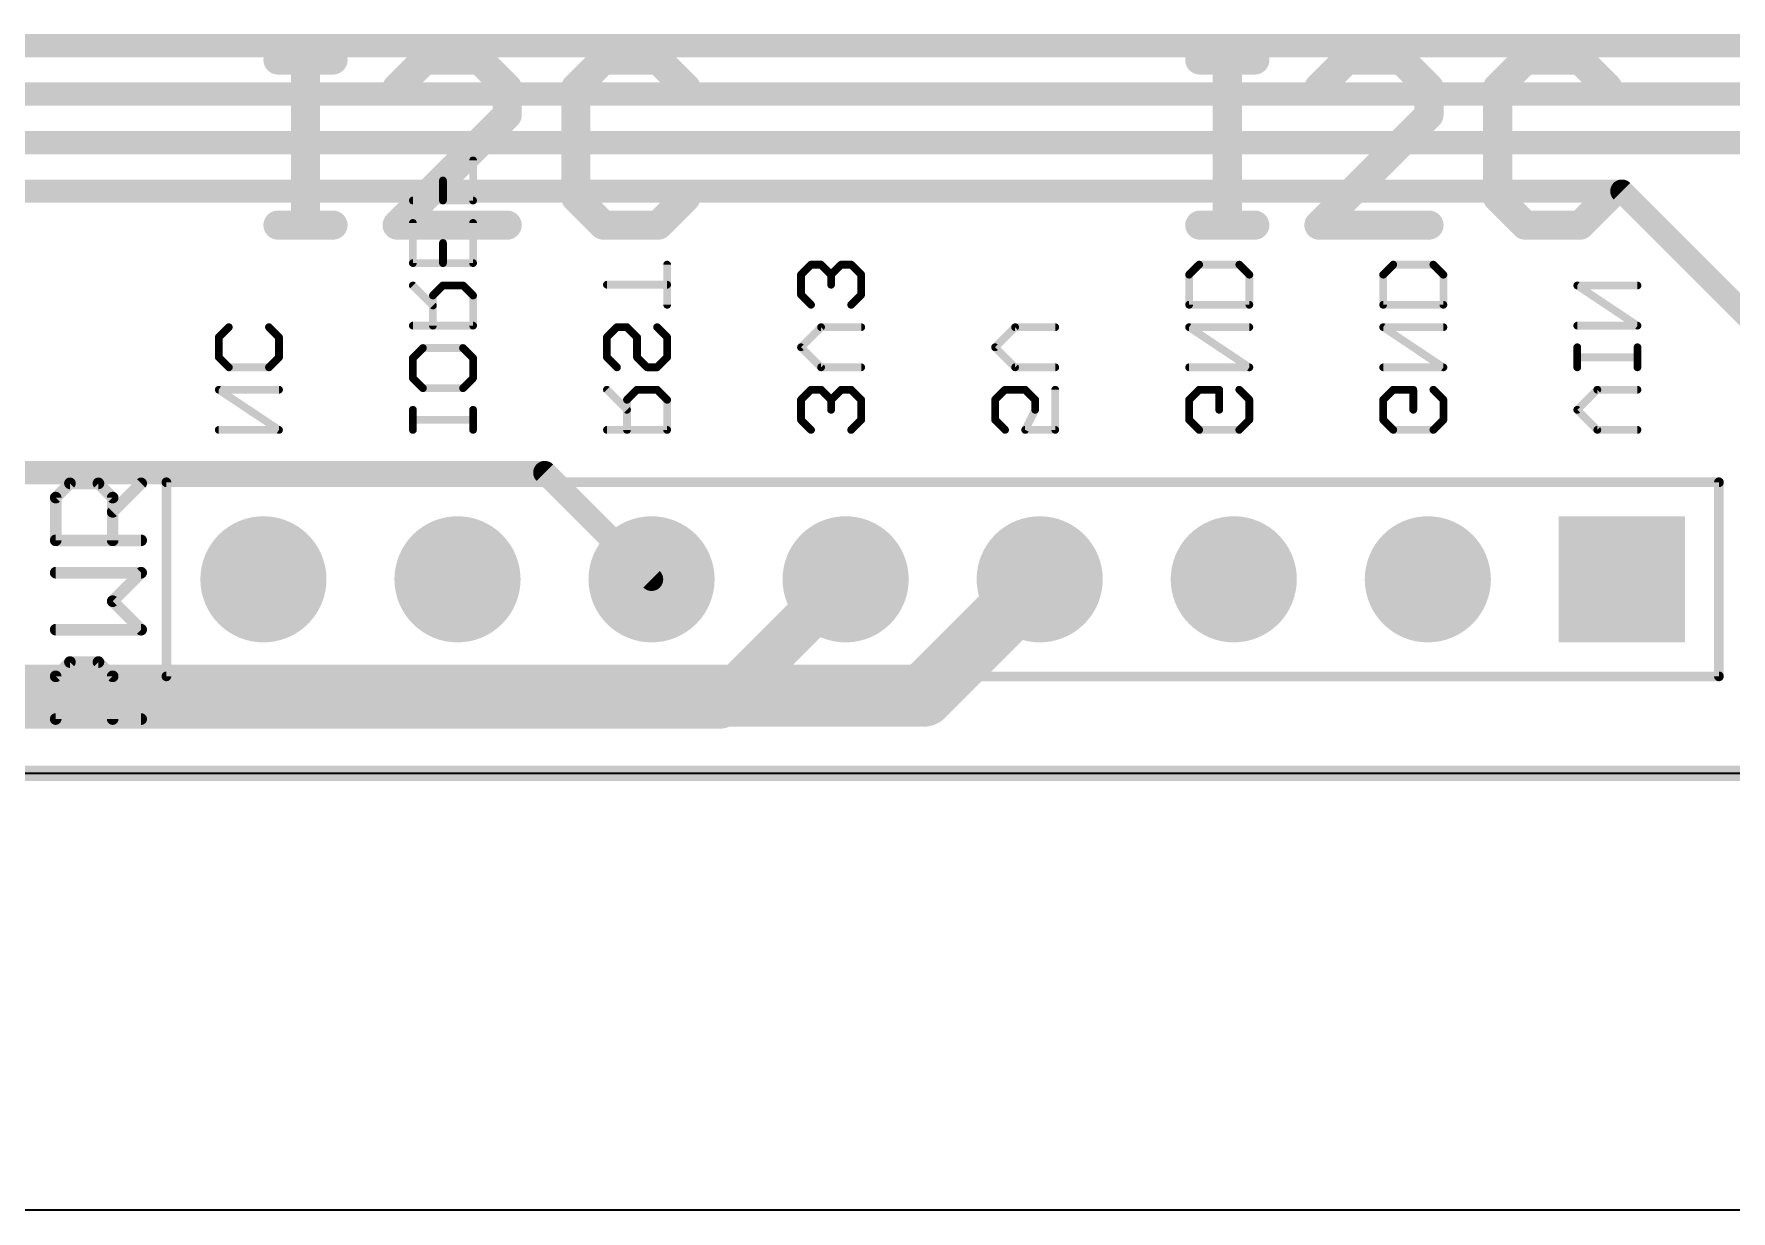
# Model space of a CAD drawing. Extents: x -0.23 to 5.5, y -0.23 to 4.66.
# Drawn here: x 0.982 to 1.856, y -0.226 to 0.381 of the extents above; entities that cross this region are included whole.
import ezdxf

# ---------------------------------------------------------------- set-up
doc = ezdxf.new("R2010")
doc.units = 0
for name, color, linetype in [('1', 14, 'CONTINUOUS'), ('16', 174, 'CONTINUOUS'), ('17', 94, 'CONTINUOUS'), ('20', 214, 'CONTINUOUS'), ('21', 251, 'CONTINUOUS'), ('22', 134, 'CONTINUOUS'), ('25', 251, 'CONTINUOUS'), ('50', 251, 'CONTINUOUS')]:
    doc.layers.add(name, color=color, linetype=linetype)

# ---------------------------------------------------------------- blocks, each defined once
blk = doc.blocks.new('SQUAREP')
blk.add_solid([(-0.5, -0.5), (0.5, -0.5), (-0.5, 0.5), (0.5, 0.5)])
blk = doc.blocks.new('ROUNDP')
at = {"const_width": 0.5}
blk.add_lwpolyline([(0, -0.25, 1), (0, 0.25, 1), (0, -0.25)], format="xyb", dxfattribs=at)

msp = doc.modelspace()

# ---------------------------------------------------------------- linework, layer by layer
at = {"layer": '1'}
for points, const_width in [([(1.440039, 0.040039), (1.5, 0.1)], 0.032), ([(1.440039, 0.040039), (0.414629, 0.040039)], 0.032), ([(2.7, 0), (0, 0)], 0.008)]:
    msp.add_lwpolyline(points, dxfattribs=dict(at, const_width=const_width))
at = {"layer": '1', "const_width": 0.016}
for points in [[(1.505657, 0.094343, 1), (1.494343, 0.105657)], [(1.434383, 0.045696, 1), (1.445696, 0.034383)], [(1.440039, 0.032039, 1), (1.440039, 0.048039)]]:
    msp.add_lwpolyline(points, format="xyb", dxfattribs=at)
at = {"layer": '16'}
for points, const_width in [([(0.665, 0.375), (2.025, 0.375)], 0.012), ([(0.655, 0.35), (1.95, 0.35)], 0.012), ([(0.645, 0.325), (1.875, 0.325)], 0.012), ([(0.635, 0.3), (1.8, 0.3)], 0.012), ([(1.8, 0.3), (2, 0.1)], 0.012), ([(0.78, 0.155), (1.245, 0.155)], 0.012), ([(1.245, 0.155), (1.3, 0.1)], 0.012), ([(1.335, 0.035), (1.4, 0.1)], 0.024), ([(0.2, 0.035), (1.335, 0.035)], 0.024), ([(2.7, 0), (0, 0)], 0.008)]:
    msp.add_lwpolyline(points, dxfattribs=dict(at, const_width=const_width))
for points, const_width in [([(1.802121, 0.302121, 1), (1.797879, 0.297879)], 0.006), ([(1.8, 0.297, 1), (1.8, 0.303)], 0.006), ([(1.247121, 0.157121, 1), (1.242879, 0.152879)], 0.006), ([(1.245, 0.152, 1), (1.245, 0.158)], 0.006), ([(1.297879, 0.097879, 1), (1.302121, 0.102121)], 0.006), ([(1.404243, 0.095757, 1), (1.395757, 0.104243)], 0.012), ([(1.330757, 0.039243, 1), (1.339243, 0.030757)], 0.012), ([(1.335, 0.029, 1), (1.335, 0.041)], 0.012)]:
    msp.add_lwpolyline(points, format="xyb", dxfattribs=dict(at, const_width=const_width))
at = {"layer": '20', "const_width": 0.001}
msp.add_lwpolyline([(0.05, 0), (2.55, 0)], dxfattribs=at)
at = {"layer": '21'}
for points, const_width in [([(1.1075, 0.367573), (1.135858, 0.367573)], 0.015), ([(1.121679, 0.2825), (1.121679, 0.367573)], 0.015), ([(1.183064, 0.367573), (1.168886, 0.353394)], 0.015), ([(1.211422, 0.367573), (1.183064, 0.367573)], 0.015), ([(1.225601, 0.353394), (1.211422, 0.367573)], 0.015), ([(1.275143, 0.367573), (1.260964, 0.353394)], 0.015), ([(1.303501, 0.367573), (1.275143, 0.367573)], 0.015), ([(1.317679, 0.353394), (1.303501, 0.367573)], 0.015), ([(1.5825, 0.367573), (1.610858, 0.367573)], 0.015), ([(1.596679, 0.2825), (1.596679, 0.367573)], 0.015), ([(1.658064, 0.367573), (1.643886, 0.353394)], 0.015), ([(1.686422, 0.367573), (1.658064, 0.367573)], 0.015), ([(1.700601, 0.353394), (1.686422, 0.367573)], 0.015), ([(1.750143, 0.367573), (1.735964, 0.353394)], 0.015), ([(1.778501, 0.367573), (1.750143, 0.367573)], 0.015), ([(1.792679, 0.353394), (1.778501, 0.367573)], 0.015), ([(1.225601, 0.339215), (1.225601, 0.353394)], 0.015), ([(1.260964, 0.353394), (1.260964, 0.296679)], 0.015), ([(1.700601, 0.339215), (1.700601, 0.353394)], 0.015), ([(1.735964, 0.353394), (1.735964, 0.296679)], 0.015), ([(1.168886, 0.2825), (1.225601, 0.339215)], 0.015), ([(1.643886, 0.2825), (1.700601, 0.339215)], 0.015), ([(1.260964, 0.296679), (1.275143, 0.2825)], 0.015), ([(1.303501, 0.2825), (1.317679, 0.296679)], 0.015), ([(1.735964, 0.296679), (1.750143, 0.2825)], 0.015), ([(1.778501, 0.2825), (1.792679, 0.296679)], 0.015), ([(1.1075, 0.2825), (1.135858, 0.2825)], 0.015), ([(1.225601, 0.2825), (1.168886, 0.2825)], 0.015), ([(1.275143, 0.2825), (1.303501, 0.2825)], 0.015), ([(1.5825, 0.2825), (1.610858, 0.2825)], 0.015), ([(1.700601, 0.2825), (1.643886, 0.2825)], 0.015), ([(1.750143, 0.2825), (1.778501, 0.2825)], 0.015), ([(1.05, 0.15), (1.85, 0.15)], 0.005), ([(1.05, 0.05), (1.05, 0.15)], 0.005), ([(1.85, 0.15), (1.85, 0.05)], 0.005), ([(1.85, 0.05), (1.05, 0.05)], 0.005), ([(2.6, 0), (0, 0)], 0.005)]:
    msp.add_lwpolyline(points, dxfattribs=dict(at, const_width=const_width))
for points, const_width in [([(1.1075, 0.371323, 1), (1.1075, 0.363823)], 0.0075), ([(1.125429, 0.367573, 1), (1.117929, 0.367573)], 0.0075), ([(1.135858, 0.363823, 1), (1.135858, 0.371323)], 0.0075), ([(1.183064, 0.371323, 1), (1.183064, 0.363823)], 0.0075), ([(1.185716, 0.364921, 1), (1.180413, 0.370224)], 0.0075), ([(1.214074, 0.370224, 1), (1.20877, 0.364921)], 0.0075), ([(1.211422, 0.363823, 1), (1.211422, 0.371323)], 0.0075), ([(1.275143, 0.371323, 1), (1.275143, 0.363823)], 0.0075), ([(1.277795, 0.364921, 1), (1.272491, 0.370224)], 0.0075), ([(1.306152, 0.370224, 1), (1.300849, 0.364921)], 0.0075), ([(1.303501, 0.363823, 1), (1.303501, 0.371323)], 0.0075), ([(1.5825, 0.371323, 1), (1.5825, 0.363823)], 0.0075), ([(1.600429, 0.367573, 1), (1.592929, 0.367573)], 0.0075), ([(1.610858, 0.363823, 1), (1.610858, 0.371323)], 0.0075), ([(1.658064, 0.371323, 1), (1.658064, 0.363823)], 0.0075), ([(1.660716, 0.364921, 1), (1.655413, 0.370224)], 0.0075), ([(1.689074, 0.370224, 1), (1.68377, 0.364921)], 0.0075), ([(1.686422, 0.363823, 1), (1.686422, 0.371323)], 0.0075), ([(1.750143, 0.371323, 1), (1.750143, 0.363823)], 0.0075), ([(1.752795, 0.364921, 1), (1.747491, 0.370224)], 0.0075), ([(1.781152, 0.370224, 1), (1.775849, 0.364921)], 0.0075), ([(1.778501, 0.363823, 1), (1.778501, 0.371323)], 0.0075), ([(1.166234, 0.356045, 1), (1.171537, 0.350742)], 0.0075), ([(1.229351, 0.353394, 1), (1.221851, 0.353394)], 0.0075), ([(1.222949, 0.350742, 1), (1.228252, 0.356045)], 0.0075), ([(1.264714, 0.353394, 1), (1.257214, 0.353394)], 0.0075), ([(1.258313, 0.356045, 1), (1.263616, 0.350742)], 0.0075), ([(1.315028, 0.350742, 1), (1.320331, 0.356045)], 0.0075), ([(1.641234, 0.356045, 1), (1.646537, 0.350742)], 0.0075), ([(1.704351, 0.353394, 1), (1.696851, 0.353394)], 0.0075), ([(1.697949, 0.350742, 1), (1.703252, 0.356045)], 0.0075), ([(1.739714, 0.353394, 1), (1.732214, 0.353394)], 0.0075), ([(1.733313, 0.356045, 1), (1.738616, 0.350742)], 0.0075), ([(1.790028, 0.350742, 1), (1.795331, 0.356045)], 0.0075), ([(1.221851, 0.339215, 1), (1.229351, 0.339215)], 0.0075), ([(1.228252, 0.336563, 1), (1.222949, 0.341867)], 0.0075), ([(1.696851, 0.339215, 1), (1.704351, 0.339215)], 0.0075), ([(1.703252, 0.336563, 1), (1.697949, 0.341867)], 0.0075), ([(1.257214, 0.296679, 1), (1.264714, 0.296679)], 0.0075), ([(1.263616, 0.29933, 1), (1.258313, 0.294027)], 0.0075), ([(1.320331, 0.294027, 1), (1.315028, 0.29933)], 0.0075), ([(1.732214, 0.296679, 1), (1.739714, 0.296679)], 0.0075), ([(1.738616, 0.29933, 1), (1.733313, 0.294027)], 0.0075), ([(1.795331, 0.294027, 1), (1.790028, 0.29933)], 0.0075), ([(1.1075, 0.28625, 1), (1.1075, 0.27875)], 0.0075), ([(1.135858, 0.27875, 1), (1.135858, 0.28625)], 0.0075), ([(1.166234, 0.285152, 1), (1.171537, 0.279848)], 0.0075), ([(1.168886, 0.28625, 1), (1.168886, 0.27875)], 0.0075), ([(1.225601, 0.27875, 1), (1.225601, 0.28625)], 0.0075), ([(1.275143, 0.28625, 1), (1.275143, 0.27875)], 0.0075), ([(1.272491, 0.279848, 1), (1.277795, 0.285152)], 0.0075), ([(1.300849, 0.285152, 1), (1.306152, 0.279848)], 0.0075), ([(1.303501, 0.27875, 1), (1.303501, 0.28625)], 0.0075), ([(1.5825, 0.28625, 1), (1.5825, 0.27875)], 0.0075), ([(1.610858, 0.27875, 1), (1.610858, 0.28625)], 0.0075), ([(1.641234, 0.285152, 1), (1.646537, 0.279848)], 0.0075), ([(1.643886, 0.28625, 1), (1.643886, 0.27875)], 0.0075), ([(1.700601, 0.27875, 1), (1.700601, 0.28625)], 0.0075), ([(1.750143, 0.28625, 1), (1.750143, 0.27875)], 0.0075), ([(1.747491, 0.279848, 1), (1.752795, 0.285152)], 0.0075), ([(1.775849, 0.285152, 1), (1.781152, 0.279848)], 0.0075), ([(1.778501, 0.27875, 1), (1.778501, 0.28625)], 0.0075), ([(1.117929, 0.2825, 1), (1.125429, 0.2825)], 0.0075), ([(1.592929, 0.2825, 1), (1.600429, 0.2825)], 0.0075), ([(1.05, 0.15125, 1), (1.05, 0.14875)], 0.0025), ([(1.05125, 0.15, 1), (1.04875, 0.15)], 0.0025), ([(1.85125, 0.15, 1), (1.84875, 0.15)], 0.0025), ([(1.85, 0.14875, 1), (1.85, 0.15125)], 0.0025), ([(1.05, 0.05125, 1), (1.05, 0.04875)], 0.0025), ([(1.85, 0.04875, 1), (1.85, 0.05125)], 0.0025), ([(1.04875, 0.05, 1), (1.05125, 0.05)], 0.0025), ([(1.84875, 0.05, 1), (1.85125, 0.05)], 0.0025)]:
    msp.add_lwpolyline(points, format="xyb", dxfattribs=dict(at, const_width=const_width))
at = {"layer": '22', "const_width": 0.004}
for points in [[(1.208026, 0.295167), (1.208026, 0.315852)], [(1.192513, 0.295167), (1.192513, 0.30551)], [(1.177, 0.295167), (1.208026, 0.295167)], [(1.177, 0.26294), (1.177, 0.283624)], [(1.208026, 0.283624), (1.208026, 0.26294)], [(1.192513, 0.26294), (1.192513, 0.273282)], [(1.208026, 0.26294), (1.177, 0.26294)], [(1.308026, 0.241455), (1.308026, 0.262139)], [(1.382171, 0.262139), (1.377, 0.256968)], [(1.387342, 0.262139), (1.382171, 0.262139)], [(1.392513, 0.256968), (1.387342, 0.262139)], [(1.397684, 0.262139), (1.392513, 0.256968)], [(1.402855, 0.262139), (1.397684, 0.262139)], [(1.408026, 0.256968), (1.402855, 0.262139)], [(1.577, 0.256968), (1.582171, 0.262139)], [(1.582171, 0.262139), (1.602855, 0.262139)], [(1.602855, 0.262139), (1.608026, 0.256968)], [(1.677, 0.256968), (1.682171, 0.262139)], [(1.682171, 0.262139), (1.702855, 0.262139)], [(1.702855, 0.262139), (1.708026, 0.256968)], [(1.277, 0.251797), (1.308026, 0.251797)], [(1.377, 0.256968), (1.377, 0.246626)], [(1.392513, 0.256968), (1.392513, 0.251797)], [(1.408026, 0.246626), (1.408026, 0.256968)], [(1.577, 0.241455), (1.577, 0.256968)], [(1.608026, 0.256968), (1.608026, 0.241455)], [(1.677, 0.241455), (1.677, 0.256968)], [(1.708026, 0.256968), (1.708026, 0.241455)], [(1.187342, 0.241055), (1.177, 0.251397)], [(1.192513, 0.251397), (1.187342, 0.246226)], [(1.187342, 0.246226), (1.187342, 0.230712)], [(1.202855, 0.251397), (1.192513, 0.251397)], [(1.208026, 0.246226), (1.202855, 0.251397)], [(1.208026, 0.230712), (1.208026, 0.246226)], [(1.377, 0.246626), (1.382171, 0.241455)], [(1.402855, 0.241455), (1.408026, 0.246626)], [(1.808026, 0.230712), (1.777, 0.251397)], [(1.777, 0.251397), (1.808026, 0.251397)], [(1.608026, 0.241455), (1.577, 0.241455)], [(1.708026, 0.241455), (1.677, 0.241455)], [(1.077, 0.224741), (1.082171, 0.229912)], [(1.102855, 0.229912), (1.108026, 0.224741)], [(1.177, 0.230712), (1.208026, 0.230712)], [(1.282171, 0.229912), (1.277, 0.224741)], [(1.287342, 0.229912), (1.282171, 0.229912)], [(1.292513, 0.224741), (1.287342, 0.229912)], [(1.302855, 0.229912), (1.308026, 0.224741)], [(1.377, 0.21957), (1.387342, 0.229912)], [(1.387342, 0.229912), (1.408026, 0.229912)], [(1.477, 0.21957), (1.487342, 0.229912)], [(1.487342, 0.229912), (1.508026, 0.229912)], [(1.608026, 0.209227), (1.577, 0.229912)], [(1.577, 0.229912), (1.608026, 0.229912)], [(1.708026, 0.209227), (1.677, 0.229912)], [(1.677, 0.229912), (1.708026, 0.229912)], [(1.777, 0.230712), (1.808026, 0.230712)], [(1.077, 0.214398), (1.077, 0.224741)], [(1.108026, 0.224741), (1.108026, 0.214398)], [(1.177, 0.213998), (1.182171, 0.219169)], [(1.182171, 0.219169), (1.202855, 0.219169)], [(1.202855, 0.219169), (1.208026, 0.213998)], [(1.277, 0.224741), (1.277, 0.214398)], [(1.292513, 0.214398), (1.292513, 0.224741)], [(1.308026, 0.224741), (1.308026, 0.214398)], [(1.387342, 0.209227), (1.377, 0.21957)], [(1.487342, 0.209227), (1.477, 0.21957)], [(1.777, 0.209227), (1.777, 0.21957)], [(1.808026, 0.209227), (1.808026, 0.21957)], [(1.082171, 0.209227), (1.077, 0.214398)], [(1.102855, 0.209227), (1.082171, 0.209227)], [(1.108026, 0.214398), (1.102855, 0.209227)], [(1.177, 0.203656), (1.177, 0.213998)], [(1.208026, 0.213998), (1.208026, 0.203656)], [(1.277, 0.214398), (1.282171, 0.209227)], [(1.297684, 0.209227), (1.292513, 0.214398)], [(1.302855, 0.209227), (1.297684, 0.209227)], [(1.308026, 0.214398), (1.302855, 0.209227)], [(1.408026, 0.209227), (1.387342, 0.209227)], [(1.508026, 0.209227), (1.487342, 0.209227)], [(1.577, 0.209227), (1.608026, 0.209227)], [(1.677, 0.209227), (1.708026, 0.209227)], [(1.777, 0.214398), (1.808026, 0.214398)], [(1.182171, 0.198485), (1.177, 0.203656)], [(1.208026, 0.203656), (1.202855, 0.198485)], [(1.108026, 0.177), (1.077, 0.197684)], [(1.077, 0.197684), (1.108026, 0.197684)], [(1.202855, 0.198485), (1.182171, 0.198485)], [(1.287342, 0.187342), (1.277, 0.197684)], [(1.292513, 0.197684), (1.287342, 0.192513)], [(1.287342, 0.192513), (1.287342, 0.177)], [(1.302855, 0.197684), (1.292513, 0.197684)], [(1.308026, 0.192513), (1.302855, 0.197684)], [(1.308026, 0.177), (1.308026, 0.192513)], [(1.382171, 0.197684), (1.377, 0.192513)], [(1.377, 0.192513), (1.377, 0.182171)], [(1.387342, 0.197684), (1.382171, 0.197684)], [(1.392513, 0.192513), (1.387342, 0.197684)], [(1.397684, 0.197684), (1.392513, 0.192513)], [(1.392513, 0.192513), (1.392513, 0.187342)], [(1.402855, 0.197684), (1.397684, 0.197684)], [(1.408026, 0.192513), (1.402855, 0.197684)], [(1.408026, 0.182171), (1.408026, 0.192513)], [(1.482171, 0.197684), (1.477, 0.192513)], [(1.477, 0.192513), (1.477, 0.182171)], [(1.492513, 0.197684), (1.482171, 0.197684)], [(1.497684, 0.192513), (1.492513, 0.197684)], [(1.497684, 0.187342), (1.497684, 0.192513)], [(1.508026, 0.197684), (1.508026, 0.177)], [(1.577, 0.192513), (1.582171, 0.197684)], [(1.577, 0.182171), (1.577, 0.192513)], [(1.582171, 0.197684), (1.592513, 0.197684)], [(1.592513, 0.197684), (1.592513, 0.187342)], [(1.602855, 0.197684), (1.608026, 0.192513)], [(1.608026, 0.192513), (1.608026, 0.182171)], [(1.677, 0.192513), (1.682171, 0.197684)], [(1.677, 0.182171), (1.677, 0.192513)], [(1.682171, 0.197684), (1.692513, 0.197684)], [(1.692513, 0.197684), (1.692513, 0.187342)], [(1.702855, 0.197684), (1.708026, 0.192513)], [(1.708026, 0.192513), (1.708026, 0.182171)], [(1.777, 0.187342), (1.787342, 0.197684)], [(1.787342, 0.197684), (1.808026, 0.197684)], [(1.177, 0.177), (1.177, 0.187342)], [(1.177, 0.182171), (1.208026, 0.182171)], [(1.208026, 0.177), (1.208026, 0.187342)], [(1.377, 0.182171), (1.382171, 0.177)], [(1.402855, 0.177), (1.408026, 0.182171)], [(1.477, 0.182171), (1.482171, 0.177)], [(1.492513, 0.177), (1.497684, 0.187342)], [(1.582171, 0.177), (1.577, 0.182171)], [(1.608026, 0.182171), (1.602855, 0.177)], [(1.682171, 0.177), (1.677, 0.182171)], [(1.708026, 0.182171), (1.702855, 0.177)], [(1.787342, 0.177), (1.777, 0.187342)], [(1.077, 0.177), (1.108026, 0.177)], [(1.277, 0.177), (1.308026, 0.177)], [(1.508026, 0.177), (1.492513, 0.177)], [(1.602855, 0.177), (1.582171, 0.177)], [(1.702855, 0.177), (1.682171, 0.177)], [(1.808026, 0.177), (1.787342, 0.177)]]:
    msp.add_lwpolyline(points, dxfattribs=at)
at = {"layer": '22', "const_width": 0.002}
for points in [[(1.209026, 0.315852, 1), (1.207026, 0.315852)], [(1.193513, 0.30551, 1), (1.191513, 0.30551)], [(1.177, 0.296167, 1), (1.177, 0.294167)], [(1.191513, 0.295167, 1), (1.193513, 0.295167)], [(1.207026, 0.295167, 1), (1.209026, 0.295167)], [(1.208026, 0.294167, 1), (1.208026, 0.296167)], [(1.178, 0.283624, 1), (1.176, 0.283624)], [(1.209026, 0.283624, 1), (1.207026, 0.283624)], [(1.193513, 0.273282, 1), (1.191513, 0.273282)], [(1.177, 0.26394, 1), (1.177, 0.26194)], [(1.176, 0.26294, 1), (1.178, 0.26294)], [(1.191513, 0.26294, 1), (1.193513, 0.26294)], [(1.207026, 0.26294, 1), (1.209026, 0.26294)], [(1.208026, 0.26194, 1), (1.208026, 0.26394)], [(1.309026, 0.262139, 1), (1.307026, 0.262139)], [(1.382171, 0.263139, 1), (1.382171, 0.261139)], [(1.382878, 0.261432, 1), (1.381464, 0.262846)], [(1.388049, 0.262846, 1), (1.386635, 0.261432)], [(1.387342, 0.261139, 1), (1.387342, 0.263139)], [(1.397684, 0.263139, 1), (1.397684, 0.261139)], [(1.398391, 0.261432, 1), (1.396977, 0.262846)], [(1.403562, 0.262846, 1), (1.402148, 0.261432)], [(1.402855, 0.261139, 1), (1.402855, 0.263139)], [(1.582171, 0.263139, 1), (1.582171, 0.261139)], [(1.582878, 0.261432, 1), (1.581464, 0.262846)], [(1.603562, 0.262846, 1), (1.602148, 0.261432)], [(1.602855, 0.261139, 1), (1.602855, 0.263139)], [(1.682171, 0.263139, 1), (1.682171, 0.261139)], [(1.682878, 0.261432, 1), (1.681464, 0.262846)], [(1.703562, 0.262846, 1), (1.702148, 0.261432)], [(1.702855, 0.261139, 1), (1.702855, 0.263139)], [(1.277, 0.252797, 1), (1.277, 0.250797)], [(1.308026, 0.250797, 1), (1.308026, 0.252797)], [(1.378, 0.256968, 1), (1.376, 0.256968)], [(1.376293, 0.257675, 1), (1.377707, 0.256261)], [(1.393513, 0.256968, 1), (1.391513, 0.256968)], [(1.391806, 0.257675, 1), (1.39322, 0.256261)], [(1.391806, 0.256261, 1), (1.39322, 0.257675)], [(1.409026, 0.256968, 1), (1.407026, 0.256968)], [(1.407319, 0.256261, 1), (1.408734, 0.257675)], [(1.578, 0.256968, 1), (1.576, 0.256968)], [(1.576293, 0.257675, 1), (1.577707, 0.256261)], [(1.609026, 0.256968, 1), (1.607026, 0.256968)], [(1.607319, 0.256261, 1), (1.608734, 0.257675)], [(1.678, 0.256968, 1), (1.676, 0.256968)], [(1.676293, 0.257675, 1), (1.677707, 0.256261)], [(1.709026, 0.256968, 1), (1.707026, 0.256968)], [(1.707319, 0.256261, 1), (1.708734, 0.257675)], [(1.177707, 0.252104, 1), (1.176293, 0.25069)], [(1.188342, 0.246226, 1), (1.186342, 0.246226)], [(1.186635, 0.246933, 1), (1.188049, 0.245519)], [(1.192513, 0.252397, 1), (1.192513, 0.250397)], [(1.19322, 0.25069, 1), (1.191806, 0.252104)], [(1.203562, 0.252104, 1), (1.202148, 0.25069)], [(1.202855, 0.250397, 1), (1.202855, 0.252397)], [(1.209026, 0.246226, 1), (1.207026, 0.246226)], [(1.207319, 0.245519, 1), (1.208734, 0.246933)], [(1.377707, 0.247333, 1), (1.376293, 0.245919)], [(1.376, 0.246626, 1), (1.378, 0.246626)], [(1.391513, 0.251797, 1), (1.393513, 0.251797)], [(1.407026, 0.246626, 1), (1.409026, 0.246626)], [(1.408734, 0.245919, 1), (1.407319, 0.247333)], [(1.777555, 0.252229, 1), (1.776445, 0.250565)], [(1.777, 0.252397, 1), (1.777, 0.250397)], [(1.808026, 0.250397, 1), (1.808026, 0.252397)], [(1.186635, 0.240348, 1), (1.188049, 0.241762)], [(1.307026, 0.241455, 1), (1.309026, 0.241455)], [(1.381464, 0.240748, 1), (1.382878, 0.242162)], [(1.402148, 0.242162, 1), (1.403562, 0.240748)], [(1.577, 0.242455, 1), (1.577, 0.240455)], [(1.576, 0.241455, 1), (1.578, 0.241455)], [(1.607026, 0.241455, 1), (1.609026, 0.241455)], [(1.608026, 0.240455, 1), (1.608026, 0.242455)], [(1.677, 0.242455, 1), (1.677, 0.240455)], [(1.676, 0.241455, 1), (1.678, 0.241455)], [(1.707026, 0.241455, 1), (1.709026, 0.241455)], [(1.708026, 0.240455, 1), (1.708026, 0.242455)], [(1.082878, 0.229205, 1), (1.081464, 0.230619)], [(1.103562, 0.230619, 1), (1.102148, 0.229205)], [(1.177, 0.231712, 1), (1.177, 0.229712)], [(1.186342, 0.230712, 1), (1.188342, 0.230712)], [(1.207026, 0.230712, 1), (1.209026, 0.230712)], [(1.208026, 0.229712, 1), (1.208026, 0.231712)], [(1.282171, 0.230912, 1), (1.282171, 0.228912)], [(1.282878, 0.229205, 1), (1.281464, 0.230619)], [(1.288049, 0.230619, 1), (1.286635, 0.229205)], [(1.287342, 0.228912, 1), (1.287342, 0.230912)], [(1.303562, 0.230619, 1), (1.302148, 0.229205)], [(1.387342, 0.230912, 1), (1.387342, 0.228912)], [(1.388049, 0.229205, 1), (1.386635, 0.230619)], [(1.408026, 0.228912, 1), (1.408026, 0.230912)], [(1.487342, 0.230912, 1), (1.487342, 0.228912)], [(1.488049, 0.229205, 1), (1.486635, 0.230619)], [(1.508026, 0.228912, 1), (1.508026, 0.230912)], [(1.577555, 0.230744, 1), (1.576445, 0.22908)], [(1.577, 0.230912, 1), (1.577, 0.228912)], [(1.608026, 0.228912, 1), (1.608026, 0.230912)], [(1.677555, 0.230744, 1), (1.676445, 0.22908)], [(1.677, 0.230912, 1), (1.677, 0.228912)], [(1.708026, 0.228912, 1), (1.708026, 0.230912)], [(1.777, 0.231712, 1), (1.777, 0.229712)], [(1.807472, 0.22988, 1), (1.808581, 0.231545)], [(1.808026, 0.229712, 1), (1.808026, 0.231712)], [(1.078, 0.224741, 1), (1.076, 0.224741)], [(1.076293, 0.225448, 1), (1.077707, 0.224034)], [(1.109026, 0.224741, 1), (1.107026, 0.224741)], [(1.107319, 0.224034, 1), (1.108734, 0.225448)], [(1.182171, 0.220169, 1), (1.182171, 0.218169)], [(1.182878, 0.218462, 1), (1.181464, 0.219876)], [(1.203562, 0.219876, 1), (1.202148, 0.218462)], [(1.202855, 0.218169, 1), (1.202855, 0.220169)], [(1.278, 0.224741, 1), (1.276, 0.224741)], [(1.276293, 0.225448, 1), (1.277707, 0.224034)], [(1.293513, 0.224741, 1), (1.291513, 0.224741)], [(1.291806, 0.224034, 1), (1.29322, 0.225448)], [(1.309026, 0.224741, 1), (1.307026, 0.224741)], [(1.307319, 0.224034, 1), (1.308734, 0.225448)], [(1.377707, 0.220277, 1), (1.376293, 0.218863)], [(1.376293, 0.220277, 1), (1.377707, 0.218863)], [(1.477707, 0.220277, 1), (1.476293, 0.218863)], [(1.476293, 0.220277, 1), (1.477707, 0.218863)], [(1.778, 0.21957, 1), (1.776, 0.21957)], [(1.809026, 0.21957, 1), (1.807026, 0.21957)], [(1.077707, 0.215106, 1), (1.076293, 0.213691)], [(1.076, 0.214398, 1), (1.078, 0.214398)], [(1.082171, 0.210227, 1), (1.082171, 0.208227)], [(1.081464, 0.20852, 1), (1.082878, 0.209935)], [(1.102148, 0.209935, 1), (1.103562, 0.20852)], [(1.102855, 0.208227, 1), (1.102855, 0.210227)], [(1.107026, 0.214398, 1), (1.109026, 0.214398)], [(1.108734, 0.213691, 1), (1.107319, 0.215106)], [(1.178, 0.213998, 1), (1.176, 0.213998)], [(1.176293, 0.214705, 1), (1.177707, 0.213291)], [(1.209026, 0.213998, 1), (1.207026, 0.213998)], [(1.207319, 0.213291, 1), (1.208734, 0.214705)], [(1.277707, 0.215106, 1), (1.276293, 0.213691)], [(1.276, 0.214398, 1), (1.278, 0.214398)], [(1.281464, 0.20852, 1), (1.282878, 0.209935)], [(1.29322, 0.215106, 1), (1.291806, 0.213691)], [(1.291513, 0.214398, 1), (1.293513, 0.214398)], [(1.297684, 0.210227, 1), (1.297684, 0.208227)], [(1.296977, 0.20852, 1), (1.298391, 0.209935)], [(1.302148, 0.209935, 1), (1.303562, 0.20852)], [(1.302855, 0.208227, 1), (1.302855, 0.210227)], [(1.307026, 0.214398, 1), (1.309026, 0.214398)], [(1.308734, 0.213691, 1), (1.307319, 0.215106)], [(1.387342, 0.210227, 1), (1.387342, 0.208227)], [(1.386635, 0.20852, 1), (1.388049, 0.209935)], [(1.408026, 0.208227, 1), (1.408026, 0.210227)], [(1.487342, 0.210227, 1), (1.487342, 0.208227)], [(1.486635, 0.20852, 1), (1.488049, 0.209935)], [(1.508026, 0.208227, 1), (1.508026, 0.210227)], [(1.577, 0.210227, 1), (1.577, 0.208227)], [(1.607472, 0.208395, 1), (1.608581, 0.21006)], [(1.608026, 0.208227, 1), (1.608026, 0.210227)], [(1.677, 0.210227, 1), (1.677, 0.208227)], [(1.707472, 0.208395, 1), (1.708581, 0.21006)], [(1.708026, 0.208227, 1), (1.708026, 0.210227)], [(1.777, 0.215398, 1), (1.777, 0.213398)], [(1.776, 0.209227, 1), (1.778, 0.209227)], [(1.807026, 0.209227, 1), (1.809026, 0.209227)], [(1.808026, 0.213398, 1), (1.808026, 0.215398)], [(1.177707, 0.204363, 1), (1.176293, 0.202949)], [(1.176, 0.203656, 1), (1.178, 0.203656)], [(1.207026, 0.203656, 1), (1.209026, 0.203656)], [(1.208734, 0.202949, 1), (1.207319, 0.204363)], [(1.077555, 0.198516, 1), (1.076445, 0.196852)], [(1.077, 0.198684, 1), (1.077, 0.196684)], [(1.108026, 0.196684, 1), (1.108026, 0.198684)], [(1.182171, 0.199485, 1), (1.182171, 0.197485)], [(1.181464, 0.197778, 1), (1.182878, 0.199192)], [(1.202148, 0.199192, 1), (1.203562, 0.197778)], [(1.202855, 0.197485, 1), (1.202855, 0.199485)], [(1.277707, 0.198391, 1), (1.276293, 0.196977)], [(1.288342, 0.192513, 1), (1.286342, 0.192513)], [(1.286635, 0.19322, 1), (1.288049, 0.191806)], [(1.292513, 0.198684, 1), (1.292513, 0.196684)], [(1.29322, 0.196977, 1), (1.291806, 0.198391)], [(1.303562, 0.198391, 1), (1.302148, 0.196977)], [(1.302855, 0.196684, 1), (1.302855, 0.198684)], [(1.309026, 0.192513, 1), (1.307026, 0.192513)], [(1.307319, 0.191806, 1), (1.308734, 0.19322)], [(1.378, 0.192513, 1), (1.376, 0.192513)], [(1.376293, 0.19322, 1), (1.377707, 0.191806)], [(1.382171, 0.198684, 1), (1.382171, 0.196684)], [(1.382878, 0.196977, 1), (1.381464, 0.198391)], [(1.388049, 0.198391, 1), (1.386635, 0.196977)], [(1.387342, 0.196684, 1), (1.387342, 0.198684)], [(1.393513, 0.192513, 1), (1.391513, 0.192513)], [(1.391806, 0.19322, 1), (1.39322, 0.191806)], [(1.391806, 0.191806, 1), (1.39322, 0.19322)], [(1.397684, 0.198684, 1), (1.397684, 0.196684)], [(1.398391, 0.196977, 1), (1.396977, 0.198391)], [(1.403562, 0.198391, 1), (1.402148, 0.196977)], [(1.402855, 0.196684, 1), (1.402855, 0.198684)], [(1.409026, 0.192513, 1), (1.407026, 0.192513)], [(1.407319, 0.191806, 1), (1.408734, 0.19322)], [(1.478, 0.192513, 1), (1.476, 0.192513)], [(1.476293, 0.19322, 1), (1.477707, 0.191806)], [(1.482171, 0.198684, 1), (1.482171, 0.196684)], [(1.482878, 0.196977, 1), (1.481464, 0.198391)], [(1.49322, 0.198391, 1), (1.491806, 0.196977)], [(1.492513, 0.196684, 1), (1.492513, 0.198684)], [(1.498684, 0.192513, 1), (1.496684, 0.192513)], [(1.496977, 0.191806, 1), (1.498391, 0.19322)], [(1.509026, 0.197684, 1), (1.507026, 0.197684)], [(1.578, 0.192513, 1), (1.576, 0.192513)], [(1.576293, 0.19322, 1), (1.577707, 0.191806)], [(1.582171, 0.198684, 1), (1.582171, 0.196684)], [(1.582878, 0.196977, 1), (1.581464, 0.198391)], [(1.593513, 0.197684, 1), (1.591513, 0.197684)], [(1.592513, 0.196684, 1), (1.592513, 0.198684)], [(1.603562, 0.198391, 1), (1.602148, 0.196977)], [(1.609026, 0.192513, 1), (1.607026, 0.192513)], [(1.607319, 0.191806, 1), (1.608734, 0.19322)], [(1.678, 0.192513, 1), (1.676, 0.192513)], [(1.676293, 0.19322, 1), (1.677707, 0.191806)], [(1.682171, 0.198684, 1), (1.682171, 0.196684)], [(1.682878, 0.196977, 1), (1.681464, 0.198391)], [(1.693513, 0.197684, 1), (1.691513, 0.197684)], [(1.692513, 0.196684, 1), (1.692513, 0.198684)], [(1.703562, 0.198391, 1), (1.702148, 0.196977)], [(1.709026, 0.192513, 1), (1.707026, 0.192513)], [(1.707319, 0.191806, 1), (1.708734, 0.19322)], [(1.787342, 0.198684, 1), (1.787342, 0.196684)], [(1.788049, 0.196977, 1), (1.786635, 0.198391)], [(1.808026, 0.196684, 1), (1.808026, 0.198684)], [(1.178, 0.187342, 1), (1.176, 0.187342)], [(1.177, 0.183171, 1), (1.177, 0.181171)], [(1.209026, 0.187342, 1), (1.207026, 0.187342)], [(1.208026, 0.181171, 1), (1.208026, 0.183171)], [(1.286635, 0.186635, 1), (1.288049, 0.188049)], [(1.377707, 0.182878, 1), (1.376293, 0.181464)], [(1.391513, 0.187342, 1), (1.393513, 0.187342)], [(1.408734, 0.181464, 1), (1.407319, 0.182878)], [(1.477707, 0.182878, 1), (1.476293, 0.181464)], [(1.496684, 0.187342, 1), (1.498684, 0.187342)], [(1.498579, 0.186895, 1), (1.49679, 0.187789)], [(1.577707, 0.182878, 1), (1.576293, 0.181464)], [(1.591513, 0.187342, 1), (1.593513, 0.187342)], [(1.608734, 0.181464, 1), (1.607319, 0.182878)], [(1.677707, 0.182878, 1), (1.676293, 0.181464)], [(1.691513, 0.187342, 1), (1.693513, 0.187342)], [(1.708734, 0.181464, 1), (1.707319, 0.182878)], [(1.777707, 0.188049, 1), (1.776293, 0.186635)], [(1.776293, 0.188049, 1), (1.777707, 0.186635)], [(1.077, 0.178, 1), (1.077, 0.176)], [(1.107472, 0.176168, 1), (1.108581, 0.177832)], [(1.108026, 0.176, 1), (1.108026, 0.178)], [(1.176, 0.177, 1), (1.178, 0.177)], [(1.207026, 0.177, 1), (1.209026, 0.177)], [(1.277, 0.178, 1), (1.277, 0.176)], [(1.286342, 0.177, 1), (1.288342, 0.177)], [(1.307026, 0.177, 1), (1.309026, 0.177)], [(1.308026, 0.176, 1), (1.308026, 0.178)], [(1.376, 0.182171, 1), (1.378, 0.182171)], [(1.381464, 0.176293, 1), (1.382878, 0.177707)], [(1.402148, 0.177707, 1), (1.403562, 0.176293)], [(1.407026, 0.182171, 1), (1.409026, 0.182171)], [(1.476, 0.182171, 1), (1.478, 0.182171)], [(1.481464, 0.176293, 1), (1.482878, 0.177707)], [(1.492513, 0.178, 1), (1.492513, 0.176)], [(1.491619, 0.177447, 1), (1.493408, 0.176553)], [(1.507026, 0.177, 1), (1.509026, 0.177)], [(1.508026, 0.176, 1), (1.508026, 0.178)], [(1.576, 0.182171, 1), (1.578, 0.182171)], [(1.582171, 0.178, 1), (1.582171, 0.176)], [(1.581464, 0.176293, 1), (1.582878, 0.177707)], [(1.602148, 0.177707, 1), (1.603562, 0.176293)], [(1.602855, 0.176, 1), (1.602855, 0.178)], [(1.607026, 0.182171, 1), (1.609026, 0.182171)], [(1.676, 0.182171, 1), (1.678, 0.182171)], [(1.682171, 0.178, 1), (1.682171, 0.176)], [(1.681464, 0.176293, 1), (1.682878, 0.177707)], [(1.702148, 0.177707, 1), (1.703562, 0.176293)], [(1.702855, 0.176, 1), (1.702855, 0.178)], [(1.707026, 0.182171, 1), (1.709026, 0.182171)], [(1.787342, 0.178, 1), (1.787342, 0.176)], [(1.786635, 0.176293, 1), (1.788049, 0.177707)], [(1.808026, 0.176, 1), (1.808026, 0.178)]]:
    msp.add_lwpolyline(points, format="xyb", dxfattribs=at)
at = {"layer": '25', "const_width": 0.006}
for points in [[(0.992962, 0.142097), (1.000302, 0.149437)], [(1.000302, 0.149437), (1.014981, 0.149437)], [(1.014981, 0.149437), (1.022321, 0.142097)], [(1.022321, 0.134758), (1.037, 0.149437)], [(0.992962, 0.120078), (0.992962, 0.142097)], [(1.022321, 0.142097), (1.022321, 0.120078)], [(1.037, 0.120078), (0.992962, 0.120078)], [(1.037, 0.103398), (0.992962, 0.103398)], [(1.022321, 0.088718), (1.037, 0.103398)], [(1.037, 0.074039), (1.022321, 0.088718)], [(0.992962, 0.074039), (1.037, 0.074039)], [(0.992962, 0.050019), (1.000302, 0.057358)], [(0.992962, 0.028), (0.992962, 0.050019)], [(1.000302, 0.057358), (1.014981, 0.057358)], [(1.014981, 0.057358), (1.022321, 0.050019)], [(1.022321, 0.050019), (1.022321, 0.028)], [(1.037, 0.028), (0.992962, 0.028)]]:
    msp.add_lwpolyline(points, dxfattribs=at)
at = {"layer": '25', "const_width": 0.003}
for points in [[(1.000302, 0.150937, 1), (1.000302, 0.147937)], [(1.001363, 0.148376, 1), (0.999241, 0.150498)], [(1.016042, 0.150498, 1), (1.013921, 0.148376)], [(1.014981, 0.147937, 1), (1.014981, 0.150937)], [(1.038061, 0.148376, 1), (1.035939, 0.150498)], [(0.994462, 0.142097, 1), (0.991462, 0.142097)], [(0.991902, 0.143158, 1), (0.994023, 0.141037)], [(1.023821, 0.142097, 1), (1.020821, 0.142097)], [(1.02126, 0.141037, 1), (1.023382, 0.143158)], [(1.02126, 0.135818, 1), (1.023382, 0.133697)], [(0.992962, 0.121578, 1), (0.992962, 0.118578)], [(1.037, 0.118578, 1), (1.037, 0.121578)], [(0.991462, 0.120078, 1), (0.994462, 0.120078)], [(1.020821, 0.120078, 1), (1.023821, 0.120078)], [(0.992962, 0.104898, 1), (0.992962, 0.101898)], [(1.038061, 0.102337, 1), (1.035939, 0.104458)], [(1.037, 0.101898, 1), (1.037, 0.104898)], [(1.023382, 0.089779, 1), (1.02126, 0.087658)], [(1.02126, 0.089779, 1), (1.023382, 0.087658)], [(0.992962, 0.075539, 1), (0.992962, 0.072539)], [(1.035939, 0.072979, 1), (1.038061, 0.0751)], [(1.037, 0.072539, 1), (1.037, 0.075539)], [(0.994462, 0.050019, 1), (0.991462, 0.050019)], [(0.991902, 0.051079, 1), (0.994023, 0.048958)], [(1.000302, 0.058858, 1), (1.000302, 0.055858)], [(1.001363, 0.056298, 1), (0.999241, 0.058419)], [(1.016042, 0.058419, 1), (1.013921, 0.056298)], [(1.014981, 0.055858, 1), (1.014981, 0.058858)], [(1.023821, 0.050019, 1), (1.020821, 0.050019)], [(1.02126, 0.048958, 1), (1.023382, 0.051079)], [(0.992962, 0.0295, 1), (0.992962, 0.0265)], [(0.991462, 0.028, 1), (0.994462, 0.028)], [(1.020821, 0.028, 1), (1.023821, 0.028)], [(1.037, 0.0265, 1), (1.037, 0.0295)]]:
    msp.add_lwpolyline(points, format="xyb", dxfattribs=at)
at = {"layer": '50', "const_width": 0.001}
msp.add_lwpolyline([(5.5, -0.225), (0, -0.225)], dxfattribs=at)

# ---------------------------------------------------------------- block references
at = {"layer": '17', "xscale": 0.065, "yscale": 0.065}
for name, p in [('ROUNDP', (1.1, 0.1)), ('ROUNDP', (1.1, 0.1)), ('ROUNDP', (1.2, 0.1)), ('ROUNDP', (1.2, 0.1)), ('ROUNDP', (1.3, 0.1)), ('ROUNDP', (1.3, 0.1)), ('ROUNDP', (1.4, 0.1)), ('ROUNDP', (1.4, 0.1)), ('ROUNDP', (1.5, 0.1)), ('ROUNDP', (1.5, 0.1)), ('ROUNDP', (1.6, 0.1)), ('ROUNDP', (1.6, 0.1)), ('ROUNDP', (1.7, 0.1)), ('ROUNDP', (1.7, 0.1)), ('SQUAREP', (1.8, 0.1)), ('SQUAREP', (1.8, 0.1))]:
    msp.add_blockref(name, p, dxfattribs=at)

doc.saveas('drawing.dxf')
